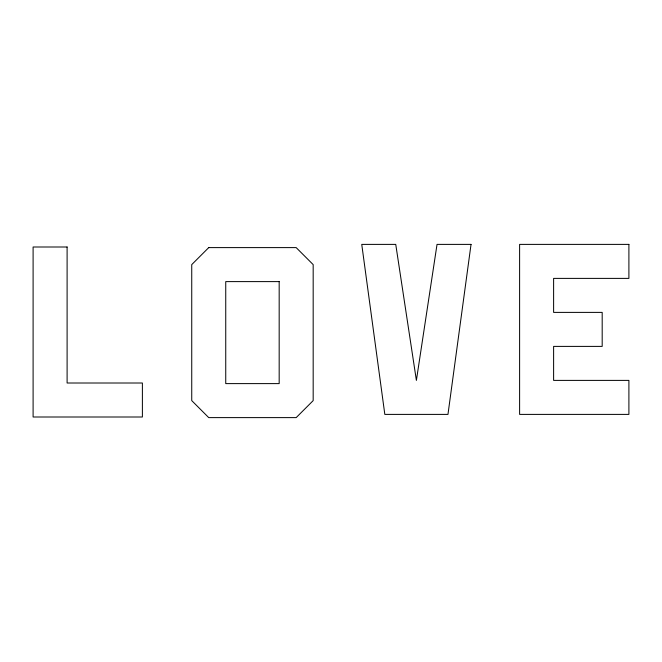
<?xml version="1.0" encoding="UTF-8"?>
<svg xmlns="http://www.w3.org/2000/svg" width="662" height="662" viewBox="0 0 662 662"><rect width="100%" height="100%" fill="white"/><g stroke="black" fill="none" stroke-linecap="round" stroke-linejoin="round"><path stroke-width="0.99" d="M471.038 244.386L447.967 414.395L384.821 414.395L361.75 244.386L395.744 244.386L416.39 380.393L437.036 244.386L471.038 244.386M208.737 247.605L191.74 264.61L191.74 400.609L208.737 417.614L296.171 417.614L313.176 400.609L313.176 264.61L296.171 247.605L208.737 247.605M628.9 244.386L519.612 244.386L519.612 414.395L628.9 414.395L628.9 380.393L553.614 380.393L553.614 346.392L602.188 346.392L602.188 312.39L553.614 312.39L553.614 278.388L628.9 278.388L628.9 244.386M67.102 247L33.1 247L33.1 417.002L142.388 417.002L142.388 383.008L67.102 383.008L67.102 247M279.174 281.607L225.742 281.607L225.742 383.612L279.174 383.612L279.174 281.607"/></g></svg>
